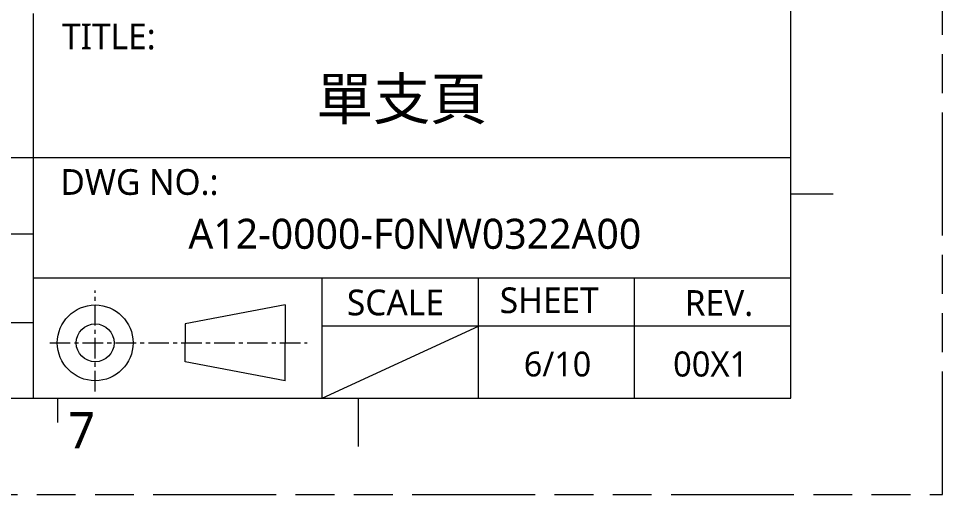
# Model space of a CAD drawing. Extents: x 1548 to 1929, y -174 to 95.
# Drawn here: x 1857.2 to 1928.6, y -174.5 to -137.7 of the extents above; entities that cross this region are included whole.
import ezdxf

# ---------------------------------------------------------------- set-up
doc = ezdxf.new("R2010")
doc.units = 0
doc.linetypes.add('CENTER', pattern=[50.8, 31.75, -6.35, 6.35, -6.35])
doc.linetypes.add('PHANTOM', pattern=[29.5, 9.5, -1.5, 3, -1.5, 3, -1.5, 9.5])
doc.layers.get('0').update_dxf_attribs({"lineweight": 5})
doc.layers.add('0PAPERF', color=2, linetype='PHANTOM', lineweight=5, plot=False)
doc.layers.add('備註', color=1, linetype='Continuous', lineweight=5)
doc.styles.get("Standard").update_dxf_attribs({"font": 'txt.shx'})

msp = doc.modelspace()

# ---------------------------------------------------------------- linework, layer by layer
for p, q in [((1916.87, -167.041), (1916.87, 80.994)), ((1858.345, -167.041), (1858.345, -137.314)), ((1916.87, -151.249), (1920.121, -151.249)), ((1858.345, -154.366), (1789.601, -154.366)), ((1916.87, -157.752), (1858.345, -157.752)), ((1880.64, -167.041), (1880.64, -157.752)), ((1892.717, -167.041), (1892.717, -157.752)), ((1904.793, -167.041), (1904.793, -157.752)), ((1877.797, -159.834), (1870.054, -161.297)), ((1877.797, -159.834), (1877.797, -162.761)), ((1812.825, -161.194), (1858.345, -161.194)), ((1870.054, -161.297), (1870.054, -162.761)), ((1916.87, -161.467), (1880.64, -161.467)), ((1880.64, -167.041), (1892.717, -161.467)), ((1870.054, -164.224), (1870.054, -162.761)), ((1877.797, -165.687), (1877.797, -162.761)), ((1877.797, -165.687), (1870.054, -164.224)), ((1558.286, -167.041), (1916.87, -167.041)), ((1860.202, -167.041), (1860.202, -168.899)), ((1883.427, -167.041), (1883.427, -170.757))]:
    msp.add_line(p, q)
at = {"linetype": 'CENTER', "ltscale": 0.05}
for p, q in [((1863.114, -166.508), (1863.114, -158.719)), ((1859.604, -162.761), (1879.502, -162.761))]:
    msp.add_line(p, q, dxfattribs=at)
for radius in [2.926, 1.463]:
    msp.add_circle((1863.114, -162.761), radius)
at = {"layer": '0PAPERF'}
for p, q in [((1928.578, -174.473), (1928.578, 94.935)), ((1547.602, -174.473), (1928.578, -174.473))]:
    msp.add_line(p, q, dxfattribs=at)
at = {"layer": '備註', "color": 0}
msp.add_line((1916.87, -148.462), (1812.825, -148.462), dxfattribs=at)

# ---------------------------------------------------------------- texts
for s, insert, char_height, width, attachment_point in [('{\\fMicrosoft JhengHei|b0|i0|c136|p0;TITLE:}', (1860.551, -138.101), 1.98453, 9.23084, 1), ('{\\fSimSun|b0|i0|c134|p18;單支頁}', (1886.796, -144.09), 3.2256, 126.97727, 5), ('{\\fMicrosoft JhengHei|b0|i0|c136|p0;DWG NO.:}', (1860.43, -149.345), 1.98453, 15.87117, 1), ('{\\fMicrosoft JhengHei|b0|i0|c136|p0;SHEET}', (1894.372, -158.48), 1.98453, 10.10525, 1), ('{\\fMicrosoft JhengHei|b0|i0|c136|p0;\\H1.244111x;SCALE} ', (1882.561, -158.649), 1.59514, 9.22635, 1), ('{\\fMicrosoft JhengHei|b0|i0|c136|p0;REV.}', (1908.663, -158.688), 1.98453, 10.10525, 1), ('{\\fMicrosoft JhengHei|b0|i0|c136|p0;6/10}', (1896.231, -163.439), 1.91416, 10.10525, 1), ('{\\fMicrosoft JhengHei|b0|i0|c136|p0;7}', (1861.03, -168.111), 2.78692, 1.69676, 1)]:
    msp.add_mtext(s, dxfattribs=dict(insert=insert, char_height=char_height, width=width, attachment_point=attachment_point))
at = {"linetype": 'Continuous', "attachment_point": 1}
for s, insert, char_height, width in [('{\\fMicrosoft JhengHei|b0|i0|c136|p0;A12-0000-F0NW0322A00}', (1870.313, -153.175), 2.32243, 28.00516), ('{\\fMicrosoft JhengHei|b0|i0|c136|p0;\\C0;00X1}', (1907.765, -163.426), 1.93536, 2.77257)]:
    msp.add_mtext(s, dxfattribs=dict(at, insert=insert, char_height=char_height, width=width))

doc.saveas('drawing.dxf')
